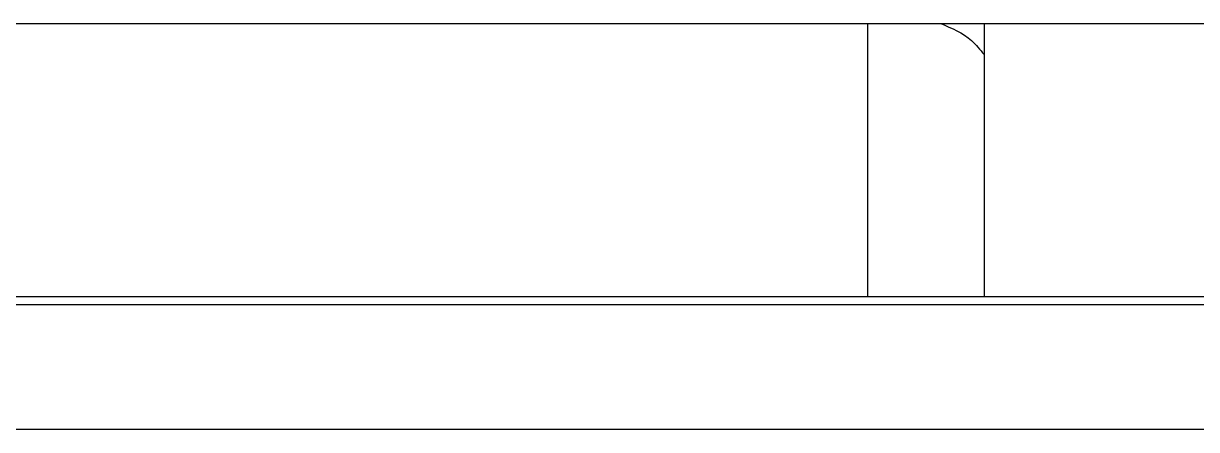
# Model space of a CAD drawing. Header units: millimetres. Extents: x 10 to 584, y 10 to 410.
# Drawn here: x 172.635 to 173.571, y 79.636 to 79.96 of the extents above; entities that cross this region are included whole.
import ezdxf

# ---------------------------------------------------------------- set-up
doc = ezdxf.new("R2010")
doc.units = ezdxf.units.MM

msp = doc.modelspace()

# ---------------------------------------------------------------- linework, layer by layer
at = {"color": 7, "linetype": 'Continuous', "lineweight": 25}
for p, q in [((172.06849, 79.95999), (174.73516, 79.95999)), ((173.40183, 79.95999), (173.40183, 79.74165)), ((173.73259, 79.74165), (172.42608, 79.74165)), ((173.64025, 79.74165), (172.45474, 79.74165)), ((172.55794, 79.73571), (173.59614, 79.73571)), ((173.61024, 79.63577), (172.57736, 79.63577))]:
    msp.add_line(p, q, dxfattribs=at)
at = {"color": 59, "linetype": 'Continuous', "lineweight": 25}
msp.add_open_spline([(173.30894, 79.74165), (173.30894, 79.75579), (173.30894, 79.79757), (173.30894, 79.86532), (173.30894, 79.92819), (173.30894, 79.95236), (173.30894, 79.95999)], degree=3, knots=[0, 0, 0, 0, 0.153591, 0.453924, 0.82764, 1, 1, 1, 1], dxfattribs=at)
at = {"color": 7, "linetype": 'Continuous', "lineweight": 25}
msp.add_open_spline([(173.36726, 79.95999), (173.37604, 79.95626), (173.3896, 79.95051), (173.39864, 79.93911), (173.40183, 79.93509)], degree=3, knots=[0, 0, 0, 0, 0.647432, 1, 1, 1, 1], dxfattribs=at)

doc.saveas('drawing.dxf')
